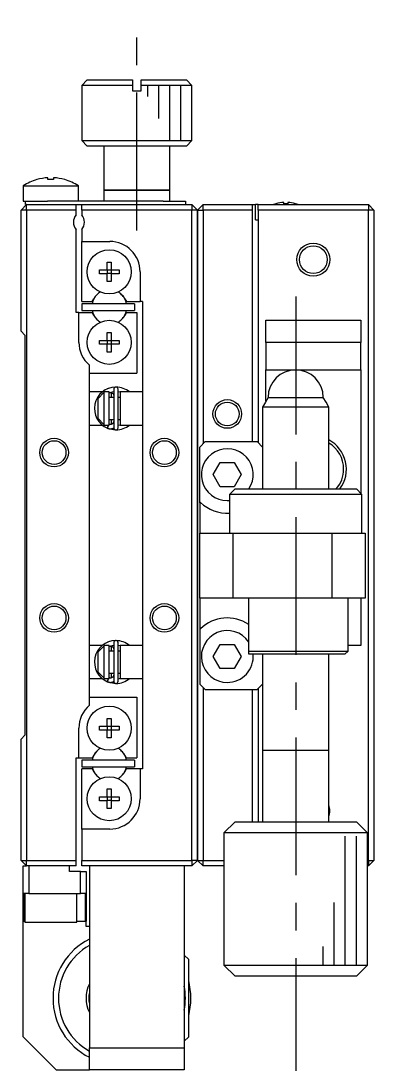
# Model space of a CAD drawing. Extents: x 36 to 360, y 45 to 263.
# Drawn here: x 35.5 to 67.5, y 118.3 to 213.5 of the extents above; entities that cross this region are included whole.
import ezdxf

# ---------------------------------------------------------------- set-up
doc = ezdxf.new("R2010")
doc.units = 0
doc.header["$LTSCALE"] = 10
doc.linetypes.add('CENTER', pattern=[2, 1.25, -0.25, 0.25, -0.25])
doc.layers.get('0').update_dxf_attribs({"linetype": 'CONTINUOUS'})
doc.layers.add('CENTER', color=1, linetype='CENTER')

msp = doc.modelspace()

# ---------------------------------------------------------------- linework, layer by layer
at = {"color": 7, "linetype": 'CONTINUOUS'}
for p, q in [((41.549042, 208.179328), (41.049042, 207.679328)), ((45.649042, 207.679328), (41.049042, 207.679328)), ((41.049042, 207.679328), (41.049042, 202.679328)), ((41.549042, 208.179328), (45.649042, 208.179328)), ((45.649042, 208.179328), (45.649042, 207.679328)), ((45.649042, 207.679328), (45.649042, 207.179328)), ((46.449042, 208.179328), (50.549042, 208.179328)), ((46.449042, 207.679328), (46.449042, 208.179328)), ((51.049042, 207.679328), (46.449042, 207.679328)), ((46.449042, 207.179328), (46.449042, 207.679328)), ((51.049042, 207.679328), (50.549042, 208.179328)), ((51.049042, 202.679328), (51.049042, 207.679328)), ((45.649042, 207.179328), (46.449042, 207.179328)), ((41.049042, 202.679328), (51.049042, 202.679328)), ((41.049042, 202.679328), (41.549042, 202.179328)), ((50.549042, 202.179328), (41.549042, 202.179328)), ((43.049042, 202.179328), (43.049042, 198.179328)), ((49.049042, 198.179328), (49.049042, 202.179328)), ((50.549042, 202.179328), (51.049042, 202.679328)), ((36.990452, 199.141909), (36.987109, 199.148764)), ((37.989042, 199.141909), (37.989042, 199.314281)), ((38.509042, 199.141909), (37.989042, 199.141909)), ((38.509042, 199.314281), (38.509042, 199.141909)), ((39.510975, 199.148764), (39.507631, 199.141909)), ((35.749042, 198.570986), (40.749042, 198.570986)), ((35.749042, 198.570986), (35.749042, 197.179328)), ((40.749042, 197.179328), (40.749042, 198.570986)), ((43.049042, 198.179328), (49.049042, 198.179328)), ((49.049042, 198.179328), (43.049042, 198.179328)), ((43.049042, 198.179328), (43.049042, 197.179328)), ((49.049042, 197.179328), (49.049042, 198.179328)), ((35.749042, 197.179328), (35.949042, 197.179328)), ((35.949042, 196.879328), (35.949042, 197.179328)), ((35.949042, 197.179328), (37.949042, 197.179328)), ((39.324042, 197.179328), (37.949042, 197.179328)), ((48.449042, 197.179328), (39.324042, 197.179328)), ((48.449042, 197.179328), (50.449042, 197.179328)), ((50.449042, 197.179328), (50.449042, 196.879328)), ((36.049042, 196.879328), (35.549042, 196.379328)), ((36.049042, 196.379328), (35.549042, 196.379328)), ((35.549042, 185.379328), (35.549042, 196.379328)), ((36.049042, 196.879328), (35.949042, 196.879328)), ((36.049042, 196.379328), (36.049042, 196.879328)), ((36.049042, 196.879328), (40.549042, 196.879328)), ((36.049042, 196.379328), (36.049042, 137.379328)), ((40.549042, 196.379328), (36.049042, 196.379328)), ((40.549042, 196.879328), (41.049042, 196.879328)), ((40.549042, 196.379328), (40.549042, 196.879328)), ((40.549042, 195.940766), (40.549042, 196.379328)), ((41.049042, 196.879328), (51.049042, 196.879328)), ((41.049042, 196.379328), (41.049042, 196.879328)), ((51.049042, 196.379328), (41.049042, 196.379328)), ((41.049042, 196.379328), (41.049042, 195.940766)), ((51.049042, 196.879328), (51.049042, 196.379328)), ((51.549042, 196.379328), (51.049042, 196.879328)), ((51.049042, 137.379328), (51.049042, 196.379328)), ((51.549042, 196.379328), (51.049042, 196.379328)), ((51.549042, 196.379328), (52.049042, 196.879328)), ((51.549042, 137.379328), (51.549042, 196.379328)), ((51.549042, 196.379328), (52.049042, 196.379328)), ((51.549042, 196.379328), (51.549042, 137.379328)), ((52.049042, 196.379328), (52.049042, 196.879328)), ((52.049042, 196.879328), (56.549042, 196.879328)), ((52.049042, 196.379328), (52.049042, 175.179328)), ((56.549042, 196.379328), (52.049042, 196.379328)), ((56.549042, 196.379328), (56.549042, 196.879328)), ((56.549042, 196.879328), (56.799042, 196.879328)), ((56.549042, 175.379328), (56.549042, 196.379328)), ((56.799042, 195.479328), (56.799042, 196.879328)), ((57.049042, 196.879328), (56.799042, 196.879328)), ((57.049042, 196.879328), (67.049042, 196.879328)), ((57.049042, 196.379328), (57.049042, 196.879328)), ((67.049042, 196.379328), (57.049042, 196.379328)), ((57.049042, 196.379328), (57.049042, 175.279328)), ((58.66268, 196.94885), (58.660426, 196.953472)), ((59.369042, 196.94885), (59.369042, 197.069187)), ((59.729042, 196.94885), (59.369042, 196.94885)), ((59.729042, 197.069187), (59.729042, 196.94885)), ((60.437658, 196.953472), (60.435403, 196.94885)), ((67.049042, 196.879328), (67.049042, 196.379328)), ((67.549042, 196.379328), (67.049042, 196.879328)), ((67.049042, 137.379328), (67.049042, 196.379328)), ((67.549042, 196.379328), (67.049042, 196.379328)), ((67.549042, 196.379328), (67.549042, 137.379328)), ((56.799042, 195.479328), (57.049042, 195.479328)), ((40.549042, 187.079328), (40.549042, 194.61789)), ((41.049042, 194.61789), (41.049042, 193.529328)), ((41.049042, 193.529328), (43.599042, 193.529328)), ((41.049042, 188.079328), (41.049042, 193.529328)), ((43.369042, 191.66569), (43.729042, 191.66569)), ((43.369042, 190.959328), (43.369042, 191.66569)), ((43.729042, 191.66569), (43.729042, 190.959328)), ((42.66268, 190.599328), (42.66268, 190.959328)), ((42.66268, 190.959328), (43.369042, 190.959328)), ((43.369042, 190.599328), (42.66268, 190.599328)), ((43.379414, 190.948956), (43.369042, 190.959328)), ((43.379414, 190.6097), (43.369042, 190.599328)), ((43.369042, 189.892967), (43.369042, 190.599328)), ((43.379414, 190.948956), (43.71867, 190.948956)), ((43.379414, 190.6097), (43.379414, 190.948956)), ((43.71867, 190.6097), (43.379414, 190.6097)), ((43.71867, 190.948956), (43.729042, 190.959328)), ((43.71867, 190.948956), (43.71867, 190.6097)), ((43.71867, 190.6097), (43.729042, 190.599328)), ((43.729042, 190.959328), (44.435403, 190.959328)), ((43.729042, 190.599328), (43.729042, 189.892967)), ((44.435403, 190.599328), (43.729042, 190.599328)), ((44.435403, 190.959328), (44.435403, 190.599328)), ((46.349042, 190.779328), (46.349042, 188.079328)), ((43.729042, 189.892967), (43.369042, 189.892967)), ((41.049042, 188.079328), (41.998236, 188.079328)), ((45.849042, 187.879328), (41.049042, 187.879328)), ((41.049042, 187.879328), (41.049042, 187.279328)), ((41.998236, 188.079328), (42.148402, 188.339423)), ((44.949681, 188.339423), (45.099847, 188.079328)), ((45.099847, 188.079328), (46.349042, 188.079328)), ((45.849042, 187.879328), (45.849042, 187.279328)), ((46.549042, 188.079328), (46.349042, 188.079328)), ((46.549042, 188.079328), (46.549042, 145.679328)), ((40.799042, 187.079328), (40.549042, 187.079328)), ((40.799042, 184.379328), (40.799042, 187.079328)), ((40.799042, 187.079328), (41.998236, 187.079328)), ((41.049042, 187.279328), (45.849042, 187.279328)), ((42.148402, 186.819233), (41.998236, 187.079328)), ((45.099847, 187.079328), (44.949681, 186.819233)), ((45.099847, 187.079328), (46.049042, 187.079328)), ((46.049042, 187.079328), (46.049042, 181.579328)), ((57.749042, 186.379328), (66.349042, 186.379328)), ((57.749042, 184.379328), (57.749042, 186.379328)), ((66.349042, 186.379328), (66.349042, 184.379328)), ((35.549042, 185.379328), (35.899042, 185.029328)), ((35.899042, 185.029328), (35.899042, 148.729328)), ((43.369042, 185.26569), (43.729042, 185.26569)), ((43.369042, 184.559328), (43.369042, 185.26569)), ((43.729042, 185.26569), (43.729042, 184.559328)), ((42.66268, 184.199328), (42.66268, 184.559328)), ((42.66268, 184.559328), (43.369042, 184.559328)), ((43.369042, 184.199328), (42.66268, 184.199328)), ((43.379414, 184.548956), (43.369042, 184.559328)), ((43.379414, 184.2097), (43.369042, 184.199328)), ((43.369042, 183.492967), (43.369042, 184.199328)), ((43.379414, 184.548956), (43.71867, 184.548956)), ((43.379414, 184.2097), (43.379414, 184.548956)), ((43.71867, 184.2097), (43.379414, 184.2097)), ((43.71867, 184.548956), (43.729042, 184.559328)), ((43.71867, 184.548956), (43.71867, 184.2097)), ((43.71867, 184.2097), (43.729042, 184.199328)), ((43.729042, 184.559328), (44.435403, 184.559328)), ((44.435403, 184.199328), (43.729042, 184.199328)), ((43.729042, 184.199328), (43.729042, 183.492967)), ((44.435403, 184.559328), (44.435403, 184.199328)), ((57.749042, 184.379328), (57.749042, 181.879328)), ((66.349042, 184.379328), (57.749042, 184.379328)), ((66.349042, 181.879328), (66.349042, 184.379328)), ((43.729042, 183.492967), (43.369042, 183.492967)), ((41.749042, 179.454328), (41.749042, 182.300266)), ((41.749042, 181.579328), (46.049042, 181.579328)), ((57.749042, 181.879328), (66.349042, 181.879328)), ((57.749042, 179.032918), (57.749042, 181.879328)), ((66.349042, 181.879328), (66.349042, 170.679328)), ((43.384955, 180.166909), (43.366964, 180.15911)), ((43.441396, 180.189149), (43.384511, 180.167768)), ((43.954042, 180.129328), (43.954042, 176.629328)), ((44.344042, 176.629328), (44.344042, 180.129328)), ((42.912796, 179.879328), (41.749042, 179.879328)), ((41.749042, 177.304328), (41.749042, 179.454328)), ((42.549042, 179.295843), (43.049042, 179.825011)), ((42.549042, 177.462813), (42.549042, 179.295843)), ((43.049042, 179.879328), (43.049042, 179.825011)), ((43.549042, 179.879328), (43.049042, 179.879328)), ((43.049042, 179.825011), (43.049042, 176.933645)), ((43.537747, 179.809134), (43.552291, 179.814899)), ((43.548884, 179.814538), (43.953999, 179.923017)), ((43.549042, 176.879328), (43.549042, 179.879328)), ((43.954042, 179.379328), (43.549042, 179.379328)), ((43.552291, 179.814899), (43.566553, 179.819715)), ((43.566553, 179.819715), (43.581045, 179.823801)), ((43.581045, 179.823801), (43.595731, 179.827144)), ((43.595731, 179.827144), (43.610573, 179.829734)), ((43.610573, 179.829734), (43.625532, 179.831565)), ((43.625532, 179.831565), (43.640568, 179.832629)), ((43.640568, 179.832629), (43.655642, 179.832923)), ((43.655642, 179.832923), (43.670714, 179.832446)), ((43.670714, 179.832446), (43.685744, 179.8312)), ((43.685744, 179.8312), (43.700692, 179.829187)), ((43.700692, 179.829187), (43.715518, 179.826414)), ((43.715518, 179.826414), (43.730185, 179.822888)), ((43.730185, 179.822888), (43.744652, 179.81862)), ((43.744652, 179.81862), (43.758883, 179.813621)), ((43.749042, 179.379328), (43.749042, 179.817512)), ((43.749042, 179.379328), (43.749042, 179.817511)), ((43.758883, 179.813621), (43.772841, 179.807908)), ((43.772841, 179.807908), (43.78649, 179.801495)), ((43.78649, 179.801495), (43.799795, 179.794402)), ((43.799795, 179.794402), (43.812724, 179.786648)), ((43.812724, 179.786648), (43.825245, 179.778254)), ((43.825245, 179.778254), (43.837326, 179.769245)), ((43.837326, 179.769245), (43.848939, 179.759644)), ((43.848939, 179.759644), (43.860055, 179.749477)), ((43.860055, 179.749477), (43.87065, 179.738772)), ((43.87065, 179.738772), (43.880699, 179.727557)), ((43.880699, 179.727557), (43.890177, 179.71586)), ((43.890177, 179.71586), (43.899065, 179.703711)), ((43.899065, 179.703711), (43.907342, 179.691143)), ((43.907342, 179.691143), (43.91499, 179.678185)), ((43.91499, 179.678185), (43.921991, 179.66487)), ((43.921991, 179.66487), (43.928332, 179.651232)), ((43.928332, 179.651232), (43.933999, 179.637302)), ((43.933999, 179.637302), (43.938979, 179.623115)), ((43.938979, 179.623115), (43.943262, 179.608706)), ((43.943262, 179.608706), (43.946839, 179.594108)), ((43.946839, 179.594108), (43.949703, 179.579355)), ((43.949703, 179.579355), (43.951848, 179.564484)), ((43.951848, 179.564484), (43.95327, 179.549528)), ((43.95327, 179.549528), (43.953966, 179.534524)), ((43.953966, 179.534524), (43.954042, 179.527829)), ((44.549042, 179.379328), (44.344042, 179.379328)), ((44.344097, 179.922694), (44.549288, 179.882697)), ((44.549042, 179.879328), (44.549042, 176.879328)), ((46.549042, 179.879328), (44.549042, 179.879328)), ((44.549288, 179.882697), (44.561475, 179.879414)), ((57.949042, 179.379328), (57.699042, 178.946315)), ((57.949042, 179.379328), (60.4264, 179.379328)), ((60.4264, 179.379328), (62.949042, 179.379328)), ((63.199042, 178.946315), (62.949042, 179.379328)), ((57.699042, 178.946315), (57.449042, 178.513303)), ((60.421872, 178.513303), (57.449042, 178.513303)), ((57.449042, 178.513303), (57.449042, 171.079328)), ((63.449042, 178.513303), (60.421872, 178.513303)), ((63.449042, 178.513303), (63.199042, 178.946315)), ((63.449042, 171.079328), (63.449042, 178.513303)), ((41.749042, 156.454328), (41.749042, 177.304328)), ((43.049042, 176.933645), (42.549042, 177.462813)), ((43.549042, 177.379328), (43.954042, 177.379328)), ((43.749042, 176.941134), (43.749042, 177.379328)), ((43.749042, 176.941133), (43.749042, 177.379328)), ((43.948361, 177.171909), (43.945144, 177.157246)), ((43.950864, 177.186713), (43.948361, 177.171909)), ((43.952648, 177.201622), (43.950864, 177.186713)), ((43.953708, 177.216602), (43.952648, 177.201622)), ((43.954042, 177.230827), (43.953708, 177.216602)), ((44.344042, 177.379328), (44.549042, 177.379328)), ((41.749042, 176.879328), (42.912426, 176.879328)), ((43.049042, 176.933645), (43.049042, 176.879328)), ((43.049042, 176.879328), (43.549042, 176.879328)), ((43.35535, 176.604698), (43.375111, 176.595999)), ((43.375644, 176.59571), (43.443346, 176.819128)), ((43.381125, 176.606876), (43.380921, 176.601331)), ((43.380921, 176.601331), (43.38125, 176.59691)), ((43.381862, 176.613507), (43.381125, 176.606876)), ((43.38125, 176.59691), (43.381742, 176.594678)), ((43.381742, 176.594678), (43.383781, 176.591311)), ((43.383126, 176.621181), (43.381862, 176.613507)), ((43.384908, 176.629846), (43.383126, 176.621181)), ((43.383781, 176.591311), (43.384511, 176.590888)), ((43.384511, 176.590888), (43.414677, 176.578834)), ((43.387198, 176.639444), (43.384908, 176.629846)), ((43.389979, 176.649912), (43.387198, 176.639444)), ((43.393234, 176.661181), (43.389979, 176.649912)), ((43.39694, 176.673175), (43.393234, 176.661181)), ((43.401074, 176.685814), (43.39694, 176.673175)), ((43.405607, 176.699015), (43.401074, 176.685814)), ((43.410509, 176.712689), (43.405607, 176.699015)), ((43.415748, 176.726745), (43.410509, 176.712689)), ((43.414677, 176.578834), (43.447097, 176.567675)), ((43.421288, 176.741091), (43.415748, 176.726745)), ((43.427094, 176.755631), (43.421288, 176.741091)), ((43.433126, 176.770267), (43.427094, 176.755631)), ((43.439345, 176.784903), (43.433126, 176.770267)), ((43.433995, 176.571632), (44.121449, 176.435673)), ((43.445708, 176.799442), (43.439345, 176.784903)), ((43.443346, 176.819128), (43.473543, 176.879341)), ((43.452174, 176.813785), (43.445708, 176.799442)), ((43.447097, 176.567675), (43.480024, 176.558153)), ((43.4587, 176.827839), (43.452174, 176.813785)), ((43.465241, 176.84151), (43.4587, 176.827839)), ((43.471756, 176.854706), (43.465241, 176.84151)), ((43.478199, 176.86734), (43.471756, 176.854706)), ((43.484529, 176.879328), (43.478199, 176.86734)), ((43.480024, 176.558153), (43.513375, 176.550289)), ((43.513375, 176.550289), (43.54707, 176.544104)), ((43.541517, 176.946881), (43.523403, 176.95469)), ((43.546067, 176.946116), (43.537747, 176.949523)), ((43.560246, 176.940971), (43.546067, 176.946116)), ((43.54707, 176.544104), (43.581025, 176.539612)), ((43.574669, 176.936555), (43.560246, 176.940971)), ((43.589299, 176.93288), (43.574669, 176.936555)), ((43.581025, 176.539612), (43.615157, 176.536822)), ((43.604096, 176.929957), (43.589299, 176.93288)), ((43.619022, 176.927793), (43.604096, 176.929957)), ((43.615157, 176.536822), (43.649383, 176.535743)), ((43.634037, 176.926395), (43.619022, 176.927793)), ((43.649101, 176.925767), (43.634037, 176.926395)), ((43.664174, 176.925909), (43.649101, 176.925767)), ((43.649383, 176.535743), (43.683619, 176.536375)), ((43.679218, 176.92682), (43.664174, 176.925909)), ((43.694191, 176.928499), (43.679218, 176.92682)), ((43.683619, 176.536375), (43.717782, 176.538718)), ((43.709055, 176.930937), (43.694191, 176.928499)), ((43.723771, 176.934129), (43.709055, 176.930937)), ((43.717782, 176.538718), (43.751788, 176.542765)), ((43.738301, 176.938064), (43.723771, 176.934129)), ((43.752608, 176.942731), (43.738301, 176.938064)), ((43.751788, 176.542765), (43.785554, 176.548506)), ((43.766655, 176.948114), (43.752608, 176.942731)), ((43.780408, 176.954199), (43.766655, 176.948114)), ((43.793832, 176.960968), (43.780408, 176.954199)), ((43.785554, 176.548506), (43.818998, 176.555929)), ((43.806895, 176.968402), (43.793832, 176.960968)), ((43.819564, 176.976481), (43.806895, 176.968402)), ((43.818998, 176.555929), (43.852038, 176.565015)), ((43.83181, 176.985181), (43.819564, 176.976481)), ((43.843603, 176.99448), (43.83181, 176.985181)), ((43.854916, 177.004352), (43.843603, 176.99448)), ((43.852038, 176.565015), (43.884593, 176.575741)), ((43.865723, 177.014773), (43.854916, 177.004352)), ((43.875999, 177.025714), (43.865723, 177.014773)), ((43.88572, 177.037149), (43.875999, 177.025714)), ((43.884593, 176.575741), (43.916583, 176.588083)), ((43.894865, 177.049048), (43.88572, 177.037149)), ((43.903414, 177.061381), (43.894865, 177.049048)), ((43.911347, 177.074119), (43.903414, 177.061381)), ((43.918647, 177.087229), (43.911347, 177.074119)), ((43.916583, 176.588083), (43.947931, 176.602011)), ((43.925298, 177.100681), (43.918647, 177.087229)), ((43.931286, 177.114442), (43.925298, 177.100681)), ((43.936597, 177.128478), (43.931286, 177.114442)), ((43.941219, 177.142758), (43.936597, 177.128478)), ((43.945144, 177.157246), (43.941219, 177.142758)), ((43.947931, 176.602011), (43.955589, 176.605703)), ((44.549245, 176.87596), (44.344065, 176.835646)), ((44.549042, 176.879328), (46.549042, 176.879328)), ((44.560473, 176.879006), (44.549245, 176.87596)), ((52.249042, 175.379328), (51.749042, 174.879328)), ((52.249042, 175.379328), (56.949042, 175.379328)), ((57.449042, 174.879328), (56.949042, 175.379328)), ((51.749042, 169.8318), (51.749042, 174.879328)), ((52.978871, 172.379328), (53.613956, 173.479328)), ((53.613956, 173.479328), (54.884127, 173.479328)), ((54.884127, 173.479328), (55.519212, 172.379328)), ((53.613956, 171.279328), (52.978871, 172.379328)), ((55.519212, 172.379328), (54.884127, 171.279328)), ((54.884127, 171.279328), (53.613956, 171.279328)), ((54.949042, 171.079328), (54.449042, 170.579328)), ((66.449042, 170.579328), (54.449042, 170.579328)), ((54.449042, 170.579328), (54.449042, 167.079328)), ((54.949042, 171.079328), (65.949042, 171.079328)), ((66.449042, 170.579328), (65.949042, 171.079328)), ((66.449042, 167.079328), (66.449042, 170.579328)), ((51.81822, 169.861173), (51.749042, 169.8318)), ((51.749042, 169.8318), (51.749042, 167.079328)), ((51.749042, 161.179328), (51.749042, 167.079328)), ((51.749042, 167.079328), (54.749042, 167.079328)), ((54.749042, 167.079328), (54.749042, 161.179328)), ((54.749042, 167.079328), (63.749042, 167.079328)), ((63.749042, 161.179328), (63.749042, 167.079328)), ((63.749042, 167.079328), (66.749042, 167.079328)), ((66.749042, 167.079328), (66.749042, 161.179328)), ((54.749042, 161.179328), (51.749042, 161.179328)), ((51.749042, 161.179328), (51.749042, 158.426856)), ((63.749042, 161.179328), (54.749042, 161.179328)), ((56.199042, 156.379328), (56.199042, 161.179328)), ((66.749042, 161.179328), (63.749042, 161.179328)), ((65.199042, 156.379328), (65.199042, 161.179328)), ((66.349042, 161.179328), (66.349042, 156.879328)), ((51.749042, 158.426856), (51.81822, 158.397484)), ((51.749042, 158.426856), (51.749042, 153.379328)), ((43.384955, 157.166909), (43.366964, 157.15911)), ((43.378651, 157.163679), (43.375854, 157.162991)), ((43.441396, 157.189149), (43.384511, 157.167768)), ((42.912796, 156.879328), (41.749042, 156.879328)), ((41.749042, 154.304328), (41.749042, 156.454328)), ((42.549042, 156.295843), (43.049042, 156.825011)), ((42.549042, 154.462813), (42.549042, 156.295843)), ((43.049042, 156.879328), (43.049042, 156.825011)), ((43.549042, 156.879328), (43.049042, 156.879328)), ((43.049042, 156.825011), (43.049042, 153.933645)), ((43.537747, 156.809134), (43.552291, 156.814899)), ((43.548884, 156.814538), (43.953999, 156.923017)), ((43.549042, 153.879328), (43.549042, 156.879328)), ((43.954042, 156.379328), (43.549042, 156.379328)), ((43.552291, 156.814899), (43.566553, 156.819715)), ((43.566553, 156.819715), (43.581045, 156.823801)), ((43.581045, 156.823801), (43.595731, 156.827144)), ((43.595731, 156.827144), (43.610573, 156.829734)), ((43.610573, 156.829734), (43.625532, 156.831565)), ((43.625532, 156.831565), (43.640568, 156.832629)), ((43.640568, 156.832629), (43.655642, 156.832923)), ((43.655642, 156.832923), (43.670714, 156.832446)), ((43.670714, 156.832446), (43.685744, 156.8312)), ((43.685744, 156.8312), (43.700692, 156.829187)), ((43.700692, 156.829187), (43.715518, 156.826414)), ((43.715518, 156.826414), (43.730185, 156.822888)), ((43.730185, 156.822888), (43.744652, 156.81862)), ((43.744652, 156.81862), (43.758883, 156.813621)), ((43.749042, 156.379328), (43.749042, 156.817512)), ((43.749042, 156.379328), (43.749042, 156.817511)), ((43.758883, 156.813621), (43.772841, 156.807908)), ((43.772841, 156.807908), (43.78649, 156.801495)), ((43.78649, 156.801495), (43.799795, 156.794402)), ((43.799795, 156.794402), (43.812724, 156.786648)), ((43.812724, 156.786648), (43.825245, 156.778254)), ((43.825245, 156.778254), (43.837326, 156.769245)), ((43.837326, 156.769245), (43.848939, 156.759644)), ((43.848939, 156.759644), (43.860055, 156.749477)), ((43.860055, 156.749477), (43.87065, 156.738772)), ((43.87065, 156.738772), (43.880699, 156.727557)), ((43.880699, 156.727557), (43.890177, 156.71586)), ((43.890177, 156.71586), (43.899065, 156.703711)), ((43.899065, 156.703711), (43.907342, 156.691143)), ((43.907342, 156.691143), (43.91499, 156.678185)), ((43.91499, 156.678185), (43.921991, 156.66487)), ((43.921991, 156.66487), (43.928332, 156.651232)), ((43.928332, 156.651232), (43.933999, 156.637302)), ((43.933999, 156.637302), (43.938979, 156.623115)), ((43.938979, 156.623115), (43.943262, 156.608706)), ((43.943262, 156.608706), (43.946839, 156.594108)), ((43.946839, 156.594108), (43.949703, 156.579355)), ((43.949703, 156.579355), (43.951848, 156.564484)), ((43.951848, 156.564484), (43.95327, 156.549528)), ((43.95327, 156.549528), (43.953966, 156.534524)), ((43.953966, 156.534524), (43.954042, 156.527829)), ((43.954042, 157.129328), (43.954042, 153.629328)), ((44.344042, 153.629328), (44.344042, 157.129328)), ((44.549042, 156.379328), (44.344042, 156.379328)), ((44.344097, 156.922694), (44.549288, 156.882697)), ((44.549042, 156.879328), (44.549042, 153.879328)), ((46.549042, 156.879328), (44.549042, 156.879328)), ((44.549288, 156.882697), (44.561475, 156.879414)), ((52.978871, 155.879328), (53.613956, 156.979328)), ((53.613956, 156.979328), (54.884127, 156.979328)), ((54.884127, 156.979328), (55.519212, 155.879328)), ((56.199042, 156.379328), (65.199042, 156.379328)), ((56.199042, 156.079328), (56.199042, 156.379328)), ((64.899042, 156.079328), (65.199042, 156.379328)), ((66.349042, 156.879328), (65.199042, 156.879328)), ((53.613956, 154.779328), (52.978871, 155.879328)), ((55.519212, 155.879328), (54.884127, 154.779328)), ((64.899042, 156.079328), (56.199042, 156.079328)), ((57.449042, 156.079328), (57.449042, 147.374328)), ((63.449042, 147.379328), (63.449042, 156.079328)), ((43.049042, 153.933645), (42.549042, 154.462813)), ((43.549042, 154.379328), (43.954042, 154.379328)), ((43.749042, 153.941134), (43.749042, 154.379328)), ((43.749042, 153.941133), (43.749042, 154.379328)), ((44.344042, 154.379328), (44.549042, 154.379328)), ((54.884127, 154.779328), (53.613956, 154.779328)), ((41.749042, 151.45839), (41.749042, 154.304328)), ((41.749042, 153.879328), (42.912426, 153.879328)), ((43.049042, 153.933645), (43.049042, 153.879328)), ((43.049042, 153.879328), (43.549042, 153.879328)), ((43.35535, 153.604698), (43.382344, 153.592882)), ((43.375644, 153.59571), (43.443346, 153.819128)), ((43.381125, 153.606876), (43.380921, 153.601331)), ((43.380921, 153.601331), (43.38125, 153.59691)), ((43.381862, 153.613507), (43.381125, 153.606876)), ((43.38125, 153.59691), (43.381742, 153.594678)), ((43.381742, 153.594678), (43.383781, 153.591311)), ((43.383126, 153.621181), (43.381862, 153.613507)), ((43.384908, 153.629846), (43.383126, 153.621181)), ((43.383781, 153.591311), (43.384511, 153.590888)), ((43.384511, 153.590888), (43.414677, 153.578834)), ((43.387198, 153.639444), (43.384908, 153.629846)), ((43.389979, 153.649912), (43.387198, 153.639444)), ((43.393234, 153.661181), (43.389979, 153.649912)), ((43.39694, 153.673175), (43.393234, 153.661181)), ((43.401074, 153.685814), (43.39694, 153.673175)), ((43.405607, 153.699015), (43.401074, 153.685814)), ((43.410509, 153.712689), (43.405607, 153.699015)), ((43.415748, 153.726745), (43.410509, 153.712689)), ((43.414677, 153.578834), (43.447097, 153.567675)), ((43.421288, 153.741091), (43.415748, 153.726745)), ((43.427094, 153.755631), (43.421288, 153.741091)), ((43.433126, 153.770267), (43.427094, 153.755631)), ((43.439345, 153.784903), (43.433126, 153.770267)), ((43.433995, 153.571632), (44.121449, 153.435673)), ((43.445708, 153.799442), (43.439345, 153.784903)), ((43.443346, 153.819128), (43.473543, 153.879341)), ((43.452174, 153.813785), (43.445708, 153.799442)), ((43.447097, 153.567675), (43.480024, 153.558153)), ((43.4587, 153.827839), (43.452174, 153.813785)), ((43.465241, 153.84151), (43.4587, 153.827839)), ((43.471756, 153.854706), (43.465241, 153.84151)), ((43.478199, 153.86734), (43.471756, 153.854706)), ((43.484529, 153.879328), (43.478199, 153.86734)), ((43.480024, 153.558153), (43.513375, 153.550289)), ((43.513375, 153.550289), (43.54707, 153.544104)), ((43.541517, 153.946881), (43.523403, 153.95469)), ((43.546067, 153.946116), (43.537747, 153.949523)), ((43.560246, 153.940971), (43.546067, 153.946116)), ((43.54707, 153.544104), (43.581025, 153.539612)), ((43.574669, 153.936555), (43.560246, 153.940971)), ((43.589299, 153.93288), (43.574669, 153.936555)), ((43.581025, 153.539612), (43.615157, 153.536822)), ((43.604096, 153.929957), (43.589299, 153.93288)), ((43.619022, 153.927793), (43.604096, 153.929957)), ((43.615157, 153.536822), (43.649383, 153.535743)), ((43.634037, 153.926395), (43.619022, 153.927793)), ((43.649101, 153.925767), (43.634037, 153.926395)), ((43.664174, 153.925909), (43.649101, 153.925767)), ((43.649383, 153.535743), (43.683619, 153.536375)), ((43.679218, 153.92682), (43.664174, 153.925909)), ((43.694191, 153.928499), (43.679218, 153.92682)), ((43.683619, 153.536375), (43.717782, 153.538718)), ((43.709055, 153.930937), (43.694191, 153.928499)), ((43.723771, 153.934129), (43.709055, 153.930937)), ((43.717782, 153.538718), (43.751788, 153.542765)), ((43.738301, 153.938064), (43.723771, 153.934129)), ((43.752608, 153.942731), (43.738301, 153.938064)), ((43.751788, 153.542765), (43.785554, 153.548506)), ((43.766655, 153.948114), (43.752608, 153.942731)), ((43.780408, 153.954199), (43.766655, 153.948114)), ((43.793832, 153.960968), (43.780408, 153.954199)), ((43.785554, 153.548506), (43.818998, 153.555929)), ((43.806895, 153.968402), (43.793832, 153.960968)), ((43.819564, 153.976481), (43.806895, 153.968402)), ((43.818998, 153.555929), (43.852038, 153.565015)), ((43.83181, 153.985181), (43.819564, 153.976481)), ((43.843603, 153.99448), (43.83181, 153.985181)), ((43.854916, 154.004352), (43.843603, 153.99448)), ((43.852038, 153.565015), (43.884593, 153.575741)), ((43.865723, 154.014773), (43.854916, 154.004352)), ((43.875999, 154.025714), (43.865723, 154.014773)), ((43.88572, 154.037149), (43.875999, 154.025714)), ((43.884593, 153.575741), (43.916583, 153.588083)), ((43.894865, 154.049048), (43.88572, 154.037149)), ((43.903414, 154.061381), (43.894865, 154.049048)), ((43.911347, 154.074119), (43.903414, 154.061381)), ((43.918647, 154.087229), (43.911347, 154.074119)), ((43.916583, 153.588083), (43.947931, 153.602011)), ((43.925298, 154.100681), (43.918647, 154.087229)), ((43.931286, 154.114442), (43.925298, 154.100681)), ((43.936597, 154.128478), (43.931286, 154.114442)), ((43.941219, 154.142758), (43.936597, 154.128478)), ((43.945144, 154.157246), (43.941219, 154.142758)), ((43.948361, 154.171909), (43.945144, 154.157246)), ((43.947931, 153.602011), (43.955589, 153.605703)), ((43.950864, 154.186713), (43.948361, 154.171909)), ((43.952648, 154.201622), (43.950864, 154.186713)), ((43.953708, 154.216602), (43.952648, 154.201622)), ((43.954042, 154.230827), (43.953708, 154.216602)), ((44.549245, 153.87596), (44.344065, 153.835646)), ((44.549042, 153.879328), (46.549042, 153.879328)), ((44.560473, 153.879006), (44.549245, 153.87596)), ((51.749042, 153.379328), (52.249042, 152.879328)), ((56.949042, 152.879328), (57.449042, 153.379328)), ((52.049042, 153.079328), (52.049042, 137.379328)), ((52.249042, 152.879328), (56.949042, 152.879328)), ((56.549042, 140.879328), (56.549042, 152.879328)), ((57.049042, 152.979328), (57.049042, 140.879328)), ((41.749042, 152.179328), (46.049042, 152.179328)), ((46.049042, 152.179328), (46.049042, 146.679328)), ((42.66268, 149.199328), (42.66268, 149.559328)), ((42.66268, 149.559328), (43.369042, 149.559328)), ((43.369042, 150.26569), (43.729042, 150.26569)), ((43.369042, 149.559328), (43.369042, 150.26569)), ((43.379414, 149.548956), (43.369042, 149.559328)), ((43.379414, 149.548956), (43.71867, 149.548956)), ((43.379414, 149.2097), (43.379414, 149.548956)), ((43.71867, 149.548956), (43.729042, 149.559328)), ((43.71867, 149.548956), (43.71867, 149.2097)), ((43.729042, 150.26569), (43.729042, 149.559328)), ((43.729042, 149.559328), (44.435403, 149.559328)), ((44.435403, 149.559328), (44.435403, 149.199328)), ((35.899042, 148.729328), (35.549042, 148.379328)), ((40.799042, 146.679328), (40.799042, 149.379328)), ((43.369042, 149.199328), (42.66268, 149.199328)), ((43.379414, 149.2097), (43.369042, 149.199328)), ((43.369042, 148.492967), (43.369042, 149.199328)), ((43.71867, 149.2097), (43.379414, 149.2097)), ((43.71867, 149.2097), (43.729042, 149.199328)), ((44.435403, 149.199328), (43.729042, 149.199328)), ((43.729042, 149.199328), (43.729042, 148.492967)), ((35.549042, 137.379328), (35.549042, 148.379328)), ((43.729042, 148.492967), (43.369042, 148.492967)), ((42.148402, 146.939423), (41.998236, 146.679328)), ((45.099847, 146.679328), (44.949681, 146.939423)), ((57.449037, 147.379328), (60.449042, 147.379328)), ((57.449042, 147.384328), (57.449042, 140.879328)), ((60.449042, 147.379328), (63.449047, 147.379328)), ((63.449042, 147.379328), (63.449042, 147.384328)), ((63.449042, 140.879328), (63.449042, 147.379328)), ((63.449042, 147.374328), (63.449042, 147.379328)), ((40.549042, 146.679328), (40.799042, 146.679328)), ((40.549042, 137.379328), (40.549042, 146.679328)), ((40.799042, 146.679328), (41.998236, 146.679328)), ((45.849042, 146.479328), (41.049042, 146.479328)), ((41.049042, 146.479328), (41.049042, 145.879328)), ((41.049042, 145.879328), (45.849042, 145.879328)), ((45.099847, 146.679328), (46.049042, 146.679328)), ((45.849042, 146.479328), (45.849042, 145.879328)), ((41.998236, 145.679328), (41.049042, 145.679328)), ((41.049042, 140.229328), (41.049042, 145.679328)), ((41.998236, 145.679328), (42.148402, 145.419233)), ((44.949681, 145.419233), (45.099847, 145.679328)), ((46.349042, 145.679328), (45.099847, 145.679328)), ((46.349042, 145.679328), (46.349042, 142.979328)), ((46.549042, 145.679328), (46.349042, 145.679328)), ((43.369042, 143.86569), (43.729042, 143.86569)), ((43.369042, 143.159328), (43.369042, 143.86569)), ((43.729042, 143.86569), (43.729042, 143.159328)), ((42.66268, 143.159328), (43.369042, 143.159328)), ((42.66268, 142.799328), (42.66268, 143.159328)), ((43.379414, 143.148956), (43.369042, 143.159328)), ((43.379414, 143.148956), (43.71867, 143.148956)), ((43.379414, 142.8097), (43.379414, 143.148956)), ((43.71867, 143.148956), (43.729042, 143.159328)), ((43.71867, 143.148956), (43.71867, 142.8097)), ((43.729042, 143.159328), (44.435403, 143.159328)), ((44.435403, 143.159328), (44.435403, 142.799328)), ((43.369042, 142.799328), (42.66268, 142.799328)), ((43.379414, 142.8097), (43.369042, 142.799328)), ((43.369042, 142.092967), (43.369042, 142.799328)), ((43.729042, 142.092967), (43.369042, 142.092967)), ((43.71867, 142.8097), (43.379414, 142.8097)), ((43.71867, 142.8097), (43.729042, 142.799328)), ((43.729042, 142.799328), (43.729042, 142.092967)), ((44.435403, 142.799328), (43.729042, 142.799328)), ((41.049042, 140.229328), (41.049042, 137.379328)), ((43.599042, 140.229328), (41.049042, 140.229328)), ((54.949042, 140.879328), (53.949042, 139.879328)), ((54.949042, 140.879328), (60.39923, 140.879328)), ((60.39923, 140.879328), (65.949042, 140.879328)), ((66.949042, 139.879328), (65.949042, 140.879328)), ((60.390174, 139.879328), (53.949042, 139.879328)), ((53.949042, 139.879328), (53.949042, 127.879328)), ((66.949042, 139.879328), (60.390174, 139.879328)), ((66.949042, 127.879328), (66.949042, 139.879328)), ((35.549042, 137.379328), (36.049042, 137.379328)), ((35.549042, 137.379328), (36.049042, 136.879328)), ((36.049042, 136.879328), (36.049042, 137.379328)), ((36.049042, 137.379328), (40.549042, 137.379328)), ((40.549042, 136.879328), (40.549042, 137.379328)), ((41.049042, 137.379328), (51.049042, 137.379328)), ((41.049042, 136.879328), (41.049042, 137.379328)), ((51.049042, 137.379328), (51.049042, 136.879328)), ((51.549042, 137.379328), (51.049042, 136.879328)), ((51.549042, 137.379328), (51.049042, 137.379328)), ((51.549042, 137.379328), (52.049042, 137.379328)), ((51.549042, 137.379328), (52.049042, 136.879328)), ((52.049042, 137.379328), (53.949042, 137.379328)), ((52.049042, 136.879328), (52.049042, 137.379328)), ((66.949042, 137.379328), (67.049042, 137.379328)), ((67.049042, 137.379328), (67.049042, 136.879328)), ((67.049042, 137.379328), (67.549042, 137.379328)), ((67.049042, 136.879328), (67.549042, 137.379328)), ((35.749042, 134.379328), (35.749042, 136.879328)), ((35.749042, 136.879328), (36.049042, 136.879328)), ((40.549042, 136.879328), (36.049042, 136.879328)), ((36.249042, 136.879328), (36.249042, 134.379328)), ((39.949042, 136.379328), (39.949042, 136.879328)), ((40.949042, 136.379328), (39.949042, 136.379328)), ((40.949042, 134.379328), (40.949042, 136.379328)), ((40.949042, 136.379328), (41.449042, 136.379328)), ((51.049042, 136.879328), (41.049042, 136.879328)), ((41.449042, 136.379328), (41.449042, 134.379328)), ((41.749042, 136.879328), (41.749042, 120.379328)), ((50.349042, 136.879328), (50.349042, 120.379328)), ((53.949042, 136.879328), (52.049042, 136.879328)), ((67.049042, 136.879328), (66.949042, 136.879328)), ((36.249042, 134.379328), (35.749042, 134.379328)), ((35.749042, 131.879328), (35.749042, 134.379328)), ((35.81822, 134.379328), (35.81822, 131.879328)), ((35.899042, 134.379328), (35.899042, 131.779328)), ((36.249042, 134.379328), (40.949042, 134.379328)), ((40.599042, 131.779328), (40.599042, 134.379328)), ((41.449042, 134.379328), (40.949042, 134.379328)), ((41.408778, 131.879328), (41.408778, 134.379328)), ((41.449042, 134.379328), (41.449042, 131.879328)), ((35.81822, 131.879328), (35.749042, 131.879328)), ((35.749042, 121.379328), (35.749042, 131.879328)), ((35.81822, 131.879328), (35.899042, 131.879328)), ((35.899042, 131.779328), (40.599042, 131.779328)), ((40.599042, 131.879328), (41.408778, 131.879328)), ((41.449042, 131.879328), (41.408778, 131.879328)), ((41.449042, 131.379328), (41.449042, 131.879328)), ((41.749042, 131.379328), (41.449042, 131.379328)), ((50.749042, 128.379328), (50.349042, 128.779328)), ((50.749042, 121.379328), (50.749042, 128.379328)), ((53.949042, 127.879328), (66.949042, 127.879328)), ((53.949042, 127.879328), (54.949042, 126.879328)), ((65.949042, 126.879328), (66.949042, 127.879328)), ((65.949042, 126.879328), (54.949042, 126.879328)), ((35.749042, 121.379328), (38.749042, 118.379328)), ((50.349042, 120.979328), (50.749042, 121.379328)), ((41.749042, 120.379328), (50.349042, 120.379328)), ((41.749042, 118.379328), (41.749042, 120.379328)), ((50.349042, 120.379328), (50.349042, 118.379328)), ((38.749042, 118.379328), (41.749042, 118.379328)), ((50.349042, 118.379328), (41.749042, 118.379328))]:
    msp.add_line(p, q, dxfattribs=at)
at = {"color": 3, "linetype": 'CONTINUOUS'}
for p, q in [((47.049042, 206.679328), (47.049042, 207.679328)), ((48.049042, 204.679328), (48.049042, 207.679328)), ((49.049042, 202.679328), (49.049042, 207.679328)), ((50.049042, 202.679328), (50.049042, 207.679328)), ((64.949042, 127.879328), (64.949042, 139.579328)), ((65.949042, 127.879328), (65.949042, 139.579328)), ((63.949042, 127.879328), (63.949042, 133.579328)), ((62.949042, 127.879328), (62.949042, 129.579328))]:
    msp.add_line(p, q, dxfattribs=at)
for centre, radius in [((62.049042, 191.879328), 1.5), ((54.249042, 177.879328), 1.3), ((38.549042, 174.379328), 1.3), ((48.549042, 174.379328), 1.3), ((38.549042, 159.379328), 1.3), ((48.549042, 159.379328), 1.3)]:
    msp.add_circle(centre, radius, dxfattribs=at)
at = {"color": 7, "linetype": 'CONTINUOUS'}
for centre, radius in [((43.549042, 190.779328), 2), ((62.049042, 191.879328), 1.25), ((43.549042, 184.379328), 2), ((54.249042, 177.879328), 1.075), ((38.549042, 174.379328), 1.075), ((48.549042, 174.379328), 1.075), ((38.549042, 159.379328), 1.075), ((48.549042, 159.379328), 1.075), ((43.549042, 149.379328), 2), ((43.549042, 142.979328), 2)]:
    msp.add_circle(centre, radius, dxfattribs=at)
for centre, radius, start, end in [((38.249042, 194.829328), 4.5, 106.285843, 123.748989), ((38.249042, 194.829328), 4.492483, 93.317816, 106.26943), ((38.249042, 194.829328), 4.492483, 73.73057, 86.682184), ((38.249042, 194.829328), 4.5, 56.251011, 73.714157), ((59.549042, 193.879328), 3.2, 106.122533, 110.364135), ((59.549042, 193.879328), 3.194933, 93.229709, 106.106712), ((59.549042, 193.879328), 3.194933, 73.893288, 86.770291), ((59.549042, 193.879328), 3.2, 69.635865, 73.877467), ((41.299042, 195.279328), 1, 138.590378, 221.409622), ((40.299042, 195.279328), 1, 318.590378, 41.409622), ((43.599042, 190.779328), 2.75, 0, 90), ((43.549042, 187.579327), 1.5875, 135.000249, 169.10691), ((43.663947, 187.464423), 1.75, 135, 150), ((43.549042, 187.579327), 1.5875, 120.433182, 135.000249), ((43.663947, 187.464423), 1.75, 121.881533, 135), ((43.549042, 187.579327), 1.5875, 44.999751, 59.566818), ((43.434137, 187.464423), 1.75, 45, 58.118467), ((43.434137, 187.464423), 1.75, 30, 45), ((43.549042, 187.579327), 1.5875, 10.89309, 44.999751), ((43.549042, 187.579327), 1.5875, 190.893016, 225.000249), ((43.663947, 187.694233), 1.75, 210, 225), ((43.549042, 187.579327), 1.5875, 314.999751, 349.106984), ((43.434137, 187.694233), 1.75, 315, 330), ((43.663947, 187.694233), 1.75, 225, 238.118467), ((43.549042, 187.579327), 1.5875, 225.000249, 239.566737), ((43.549042, 187.579327), 1.5875, 300.433263, 314.999751), ((43.434137, 187.694233), 1.75, 301.881533, 315), ((43.549042, 184.379328), 2.75, 180, 229.114807), ((60.449042, 179.379328), 2.5, 90, 180), ((60.449042, 179.379328), 2.5, 0, 90), ((44.149356, 178.379188), 1.94403, 90.734734, 246.839517), ((44.149042, 180.129328), 0.195, 0, 180), ((44.150121, 178.383163), 1.939975, 50.469098, 89.286231), ((44.149042, 176.629328), 0.195, 180, 0), ((44.147214, 178.3845), 1.949107, 270.724667, 309.426223), ((62.049042, 172.879328), 3, 323.130102, 62.181861), ((54.249042, 172.379328), 2.35, 326.413761, 270), ((62.049042, 172.879328), 2.75, 0, 59.396705), ((62.049042, 172.879328), 2.75, 319.114807, 0), ((54.249042, 172.379328), 3.5, 226.010986, 273.275829), ((54.249042, 172.379328), 2.35, 270, 274.882142), ((54.249042, 155.879328), 3.5, 56.141563, 133.989014), ((54.249042, 155.879328), 2.35, 33.923112, 270), ((44.149356, 155.379188), 1.94403, 90.734734, 246.839517), ((44.149042, 157.129328), 0.195, 0, 180), ((44.150121, 155.383163), 1.939975, 50.469098, 89.286231), ((54.249042, 155.879328), 2.35, 270, 4.882142), ((44.149042, 153.629328), 0.195, 180, 0), ((44.147214, 155.3845), 1.949107, 270.724667, 309.426223), ((43.549042, 149.379328), 2.75, 130.885193, 180), ((43.549042, 146.179327), 1.5875, 135.000249, 169.10691), ((43.663947, 146.064423), 1.75, 135, 150), ((43.549042, 146.179327), 1.5875, 120.433182, 135.000249), ((43.663947, 146.064423), 1.75, 121.881533, 135), ((43.549042, 146.179327), 1.5875, 44.999751, 59.566818), ((43.434137, 146.064423), 1.75, 45, 58.118467), ((43.434137, 146.064423), 1.75, 30, 45), ((43.549042, 146.179327), 1.5875, 10.89309, 44.999751), ((43.549042, 146.179327), 1.5875, 190.893016, 225.000249), ((43.549042, 146.179327), 1.5875, 314.999751, 349.106984), ((43.663947, 146.294233), 1.75, 210, 225), ((43.663947, 146.294233), 1.75, 225, 238.118467), ((43.549042, 146.179327), 1.5875, 225.000249, 239.566737), ((43.549042, 146.179327), 1.5875, 300.433263, 314.999751), ((43.434137, 146.294233), 1.75, 301.881533, 315), ((43.434137, 146.294233), 1.75, 315, 330), ((43.599042, 142.979328), 2.75, 270, 0), ((44.449042, 124.879328), 6, 116.743684, 243.256316), ((44.449042, 124.879328), 5.5, 119.400351, 240.599649), ((44.449042, 124.879328), 3, 154.158067, 205.841933), ((44.449042, 124.879328), 6, 349.524686, 10.475314), ((44.449042, 124.879328), 6.5, 345.749967, 14.250033)]:
    msp.add_arc(centre, radius, start, end, dxfattribs=at)
at = {"color": 3, "linetype": 'CONTINUOUS'}
for centre, radius, start, end in [((62.049042, 141.879328), 1.5, 0, 21.03947), ((62.049042, 141.879328), 1.5, 338.96053, 0), ((44.449042, 124.879328), 2.75, 169.057501, 190.942499)]:
    msp.add_arc(centre, radius, start, end, dxfattribs=at)
at = {"layer": 'CENTER', "color": 1, "linetype": 'CENTER'}
for p, q in [((46.049042, 194.529328), (46.049042, 213.529328)), ((60.449042, 188.529328), (60.449042, 118.279328))]:
    msp.add_line(p, q, dxfattribs=at)

doc.saveas('drawing.dxf')
